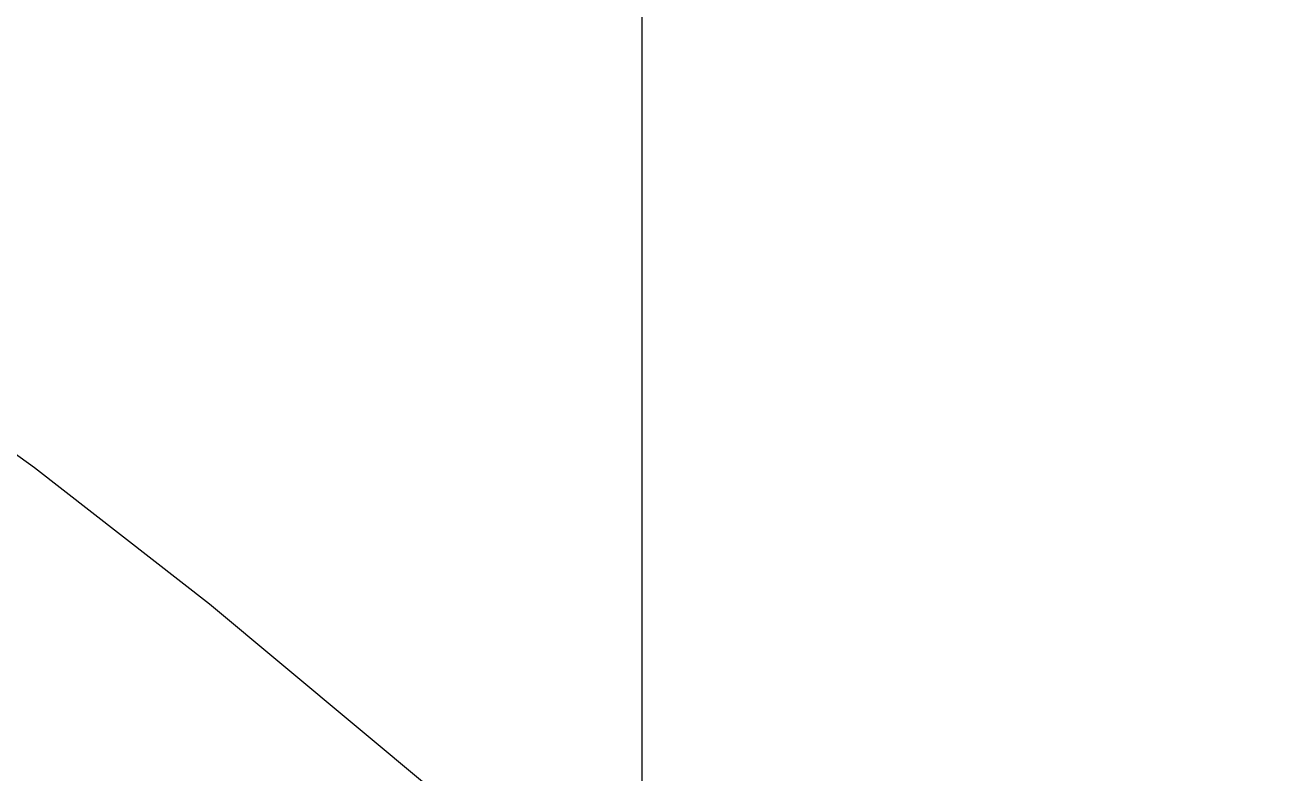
# Model space of a CAD drawing. Header units: millimetres. Extents: x 104198 to 1296755, y -81101 to 81453.
# Drawn here: x 591653.8 to 591725.8, y -26112.4 to -26069.3 of the extents above; entities that cross this region are included whole.
import ezdxf

# ---------------------------------------------------------------- set-up
doc = ezdxf.new("R2010")
doc.units = ezdxf.units.MM
doc.linetypes.add('HIDDEN2', pattern=[0.1875, 0.125, -0.0625])
doc.layers.add('0家具', color=51, linetype='Continuous')
doc.styles.add('黑体', font='simhei.ttf', dxfattribs={"width": 0.7})
doc.dimstyles.new('立面标注', dxfattribs={"dimtxt": 100, "dimasz": 35, "dimexe": 20, "dimexo": 100, "dimtad": 1, "dimdec": 0, "dimtxsty": '黑体', "dimblk": 'ARCHTICK', "dimcen": 80, "dimdle": 20, "dimclrd": 251, "dimclre": 251, "dimclrt": 256, "dimadec": 0, "dimazin": 0, "dimtfac": 1, "dimtdec": 0, "dimtix": 1, "dimtmove": 2, "dimatfit": 3, "dimldrblk": 'DOT', "dimfxl": 200, "dimfxlon": 1, "dimarcsym": 0})

# ---------------------------------------------------------------- blocks, each defined once
blk = doc.blocks.new('_ArchTick')
at = {"color": 2, "linetype": 'ByBlock', "const_width": 0.4}
blk.add_lwpolyline([(-0.5, -0.5), (0.5, 0.5)], dxfattribs=at)
blk = doc.blocks.new('_Dot')
at = {"color": 2, "linetype": 'ByBlock', "lineweight": -2}
blk.add_line((-0.5, 0), (-1, 0), dxfattribs=at)
at = {"color": 2, "linetype": 'ByBlock', "const_width": 0.5}
blk.add_lwpolyline([(-0.25, 0, 1), (0.25, 0, 1)], format="xyb", close=True, dxfattribs=at)
blk = doc.blocks.new('hgfhdrht')
at = {"color": 250, "linetype": 'HIDDEN2', "ltscale": 600}
for p, q in [((591646.506, -31095.449, 0), (591654.382, -31101.032, 0)), ((591654.382, -31101.032, 0), (591664.462, -31108.912, 0)), ((591664.462, -31108.912, 0), (591677.22, -31119.546, 0))]:
    blk.add_line(p, q, dxfattribs=at)

msp = doc.modelspace()

# ---------------------------------------------------------------- block references
at = {"color": 2}
msp.add_blockref('hgfhdrht', (0, 5006.229), dxfattribs=at)

# ---------------------------------------------------------------- leaders
at = {"layer": '0家具', "color": 51}
msp.add_leader([(591689.436, -26511.403), (591689.436, -23491.592), (592799.651, -23491.592)], dimstyle='立面标注', dxfattribs=at)

doc.saveas('drawing.dxf')
